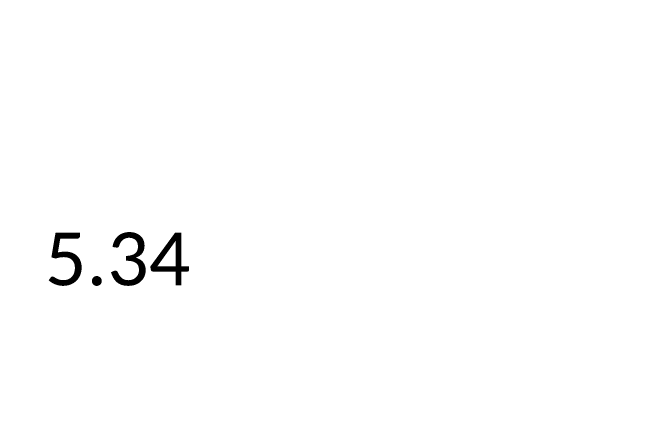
# Model space of a CAD drawing. Header units: millimetres. Extents: x -10496 to -5455, y -188 to 7293.
# Drawn here: x -6914.3 to -6819.9, y 4570.3 to 4632.5 of the extents above; entities that cross this region are included whole.
import ezdxf

# ---------------------------------------------------------------- set-up
doc = ezdxf.new("R2010")
doc.units = ezdxf.units.MM
for name, color, linetype, lineweight in [('.', 142, 'Continuous', 15), ('00 TEFRİŞ', 252, 'Continuous', 13), ('GJC_duvar', 10, 'Continuous', 30)]:
    doc.layers.add(name, color=color, linetype=linetype, lineweight=lineweight)
doc.layers.add('Kıtc-008 Rakam', color=1, linetype='Continuous')
doc.styles.get("Standard").update_dxf_attribs({"font": 'calibri.ttf', "height": 15})

# ---------------------------------------------------------------- blocks, each defined once
blk = doc.blocks.new('new ytong')
at = {"layer": '.'}
h = blk.add_hatch(dxfattribs=at)
h.set_pattern_fill('HONEY', color=1)
h.set_pattern_definition([(0, (-22082.902, 323.666), (4.7625, 2.7496306), [3.175, -6.35]), (120, (-22082.902, 323.666), (-4.7625, 2.7496307), [3.175, -6.35]), (60, (-22082.902, 323.666), (1e-08, 5.4992613), [-6.35, 3.175])])
h.paths.add_polyline_path([(-18301.924, 4970.562), (-18301.924, 4600.562), (-18573.688, 4600.562), (-18573.688, 4970.562)], flags=16)
h.paths.add_polyline_path([(-18291.924, 4980.562), (-18291.924, 4590.562), (-18583.688, 4590.562), (-18583.688, 4980.562)])
at = {"layer": '00 TEFRİŞ'}
h = blk.add_hatch(dxfattribs=at)
h.set_pattern_fill('HONEY', color=8)
h.set_pattern_definition([(0, (-22082.902, 323.666), (4.7625, 2.7496306), [3.175, -6.35]), (120, (-22082.902, 323.666), (-4.7625, 2.7496307), [3.175, -6.35]), (60, (-22082.902, 323.666), (1e-08, 5.4992613), [-6.35, 3.175])])
h.paths.add_polyline_path([(-18301.924, 4970.562), (-18301.924, 4600.562), (-18573.688, 4600.562), (-18573.688, 4970.562)], flags=16)
h.paths.add_polyline_path([(-18291.924, 4980.562), (-18291.924, 4590.562), (-18583.688, 4590.562), (-18583.688, 4980.562)])

msp = doc.modelspace()

# ---------------------------------------------------------------- block references
at = {"layer": 'GJC_duvar', "color": 41, "true_color": 0xf4ee51}
msp.add_blockref('new ytong', (11608.455, -261.264), dxfattribs=at)

# ---------------------------------------------------------------- next in the draw order: texts
at = {"layer": 'Kıtc-008 Rakam', "color": 1}
msp.add_text('5.34', height=8, dxfattribs=at).set_placement((-6909.314, 4591.031))

doc.saveas('drawing.dxf')
